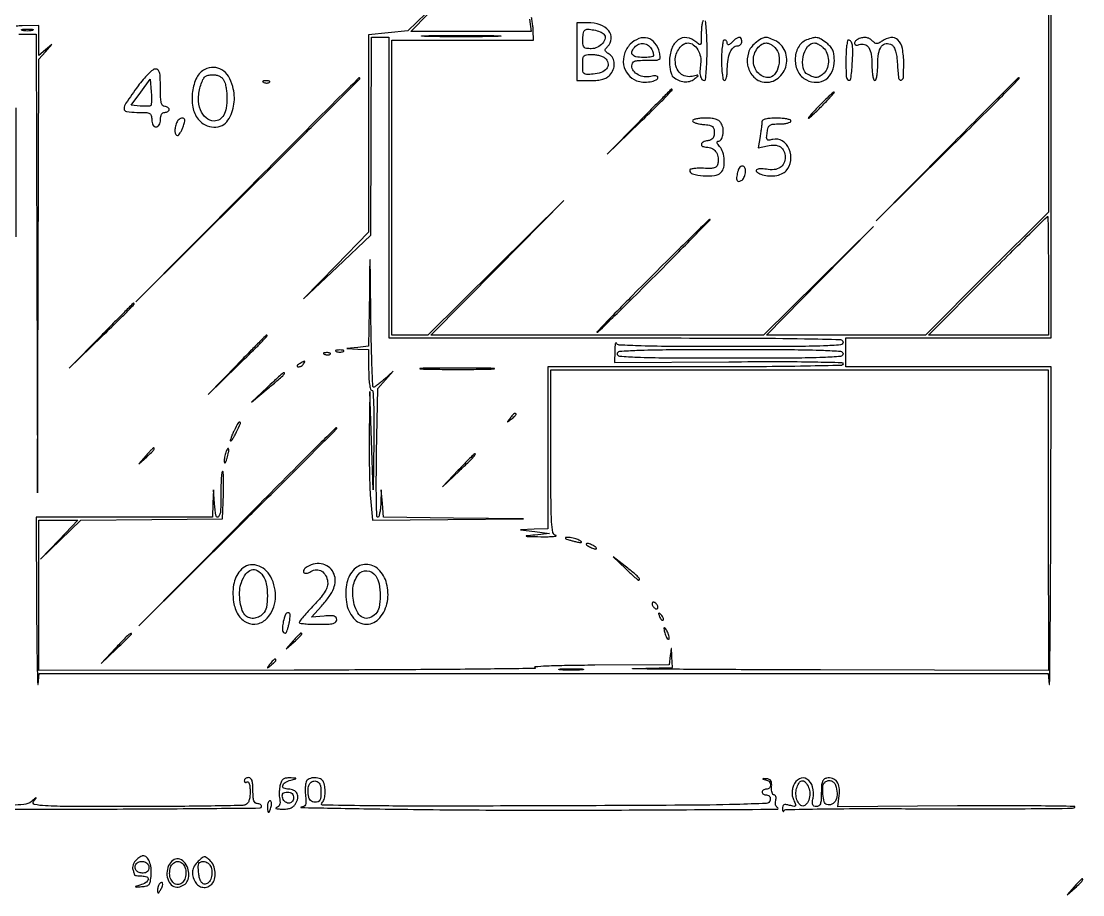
# Model space of a CAD drawing. Extents: x 23 to 674, y 38 to 642.
# Drawn here: x 282.9 to 649.9, y 37.5 to 339.5 of the extents above; entities that cross this region are included whole.
import ezdxf

# ---------------------------------------------------------------- set-up
doc = ezdxf.new("R2010")
doc.units = 0

msp = doc.modelspace()

# ---------------------------------------------------------------- linework, layer by layer
for points in [[(428.999967, 348.32543), (416.5, 336.150861), (409.75, 335.458933), (403, 334.767006), (403, 300.64915), (403, 266.531294), (391.75, 255.031546), (380.5, 243.531798), (392.110941, 254.515899), (403.721881, 265.5), (403.860941, 299.75), (404, 334), (407, 334), (410, 334), (410, 282), (410, 230), (488.5, 230, -0.000489), (533.663878, 229.955864, -0.004288), (553.666667, 229.745223, -0.002727), (566.087691, 229.440109, -0.40545), (567, 228.5, -0.391247), (566.175435, 227.607541, -0.01013), (560.263889, 227.259636, -0.0086), (550.234139, 227.045709, -0.001032), (528.083333, 227, -0.001358), (508.385532, 227.0535, -0.006567), (497.195452, 227.26127, -0.004027), (489.630824, 227.562142, -0.29283), (488.662281, 228.25, 0.532223), (488.467338, 228.291364, 0.14923), (488.282763, 227.957812, 0.035175), (488.143005, 226.957574, 0.012171), (488.078592, 225.5), (487.999289, 221.5), (527.499644, 221.772558, -0.001652), (545.047854, 221.835668, -0.004819), (557.159398, 221.722468, -0.001351), (566.514989, 221.519545, -0.407088), (567, 221.022558, -0.407411), (566.508976, 220.519967, -0.000809), (554.281273, 220.255013, -0.003729), (538.637862, 220.058069, -0.001283), (516, 220), (465, 220), (465, 192), (465, 164), (460.25, 163.842896), (455.5, 163.685793), (460.5, 163.032694), (465.5, 162.379595), (460.5, 161.870046, 0.001966), (457.495947, 161.551965, 0.822305), (457.485914, 161.434191, 0.066951), (458.109278, 161.342724, 0.000703), (462.5, 161.29625, 0.005842), (465.07519, 161.302705, 0.015136), (466.929688, 161.385214, 0.046428), (467.750389, 161.524, 0.77038), (467.75, 161.689326, -0.290513), (466.719115, 162.796515, -0.030948), (466.269412, 166.452529, -0.013871), (466.043334, 173.348498, -0.001258), (466, 190.573324), (466, 219), (551.968842, 219), (637.937683, 219), (637.982001, 167), (638.026319, 115), (559.26316, 115.219346, -0.000412), (529.946459, 115.325152, -0.000923), (507.675741, 115.46499, -0.00148), (494.250563, 115.613799, -0.981913), (494.25, 115.747565), (508, 116.056439), (507.839963, 119.77822, 0.000424), (507.722442, 122.458364, 0.210261), (507.648777, 122.607364, 0.593324), (507.568184, 122.575749, 0.000626), (507.276604, 120.25), (506.873283, 117), (481.186642, 116.842896, 0.002574), (471.611016, 116.735036, 0.006078), (464.475886, 116.53115, 0.011879), (460.506607, 116.274854, 0.893589), (460.5, 116, -0.928347), (460.482603, 115.719878, -0.000532), (438.107813, 115.46951, -0.001347), (410.754011, 115.266262, -0.000739), (377.25, 115.157104), (289, 115), (289, 141), (289, 167), (295.721112, 167), (302.442223, 167), (295.971319, 160.25), (289.500414, 153.5), (296.506831, 160.231669), (303.513247, 166.963338), (328.006624, 167.231669), (352.5, 167.5), (352.793844, 175.96051, 0.006827), (352.861292, 179.162037, 0.012831), (352.814088, 181.748463, 0.009645), (352.690898, 183.695179, 0.638752), (352.45013, 183.783464, 0.173962), (352.199443, 183.252241, 0.007095), (352.022724, 181.108634, 0.01166), (351.906856, 178.520917, 0.007927), (351.890423, 175.572953, -0.013851), (351.796722, 170.194699, -0.15292), (351.069949, 168.195068, -0.65635), (350.271182, 168.393042, -0.021879), (349.735039, 172.75), (349.360496, 177.5), (349.180248, 172.75), (349, 168), (318.5, 168), (288, 168), (288.168103, 137.25, 0.001259), (288.260288, 125.705322, 0.002562), (288.402053, 116.634375, 0.002489), (288.566202, 110.255967, 0.934712), (288.728468, 110.25), (289.120731, 114), (463.5, 114), (637.879269, 114), (638.271532, 110.25, 0.943097), (638.433594, 110.257407, 0.000577), (638.597947, 124.271875, 0.001235), (638.739475, 141.740109, 0.000667), (638.831897, 163.25), (639, 220), (603.5, 220), (568, 220), (568, 225), (568, 230), (603.5, 230), (639, 230), (639, 315), (639, 400)], [(638, 387.481247), (638, 330.481901), (638, 273.482556), (616.741474, 252.241278), (595.482948, 231), (568.001611, 231), (540.520274, 231), (559.010128, 249.75), (577.499982, 268.5), (558.49037, 249.75), (539.480759, 231), (481.998533, 231), (424.516306, 231), (447.508148, 254.25), (470.49999, 277.5), (446.99218, 254.25), (423.48437, 231), (417.242185, 231), (411, 231), (411, 282), (411, 333), (435.5, 333), (460, 333), (459.90032, 336.25, 0.020034), (459.799239, 337.676858, 0.013865), (459.575793, 339.279688, 0.014005), (459.274686, 340.810246, 0.02773)], [(282.013326, 335), (285.006663, 335), (288, 335), (288.243537, 255.75), (288.487074, 176.5), (288.749953, 251.442378), (289.012832, 326.384756), (291.256416, 328.935224), (293.5, 331.485692), (291.25, 329.587858), (289, 327.690025), (289, 332.845012), (289, 338), (283.25, 337.883999, 0.007862), (281.15128, 337.808633, 0.02269)], [(518.611074, 339.72854, 0.035129), (518.29375, 338.632597, 0.032676), (518.072256, 337.129223, 0.02024), (518, 335.345012, -0.005294), (517.968442, 332.364295, -0.132329), (517.740668, 331.584835, -0.428191), (517.270571, 331.482561, -0.035176), (516.171259, 332.345012, 0.151047), (513.041874, 333.802002, 0.19451), (509.994708, 333.02941, 0.149371), (507.772802, 330.055801, 0.086505), (507, 325.622445, 0.026251), (507.091896, 323.873282, 0.030863), (507.367188, 322.23703, 0.032279), (507.766778, 320.912137, 0.135461), (508.25, 320.244834, 0.063238), (510.130623, 319.095792, 0.080662), (512.090735, 318.571886, 0.089516), (513.951889, 318.718012, 0.101804), (515.552457, 319.510649, 0.004057), (516.827714, 320.522726, 0.395622), (516.85701, 320.733073, 0.299701), (516.628583, 320.822557, 0.003194), (514.893756, 320.443011, -0.114489), (512.61531, 320.457161, -0.131195), (510.704016, 321.489169, -0.119443), (509.440053, 323.430899, -0.085024), (509, 326, -0.082296), (509.355262, 328.143826, -0.076671), (510.386155, 330.116825, -0.08517), (511.838741, 331.515065, -0.150216), (513.416441, 332, -0.16504), (515.210377, 331.391276, -0.093911), (516.753278, 329.664641, -0.083393), (517.696598, 327.27229, -0.090499), (517.768313, 324.772623, 0.027635), (517.531572, 322.328709, 0.066421), (517.697119, 320.521198, 0.112561), (518.230909, 319.410957, 0.22847), (519.083333, 319, 0.380677), (519.449938, 319.326419, 0.007191), (519.730729, 322.084375, 0.013583), (519.934068, 325.474053, 0.008188), (520, 329.5, 0.007593), (519.934656, 333.802535, 0.016146), (519.72619, 337.125, 0.011579), (519.429243, 339.627482, 0.373418)], [(280.960443, 309.517299, -0.000444), (281, 264.924499)], [(258.25, 67.116001, 0.000609), (305.666017, 67.122675, 0.001711), (338.8415, 67.281289, 0.000167), (365.513332, 67.508996, 0.411618), (366, 68, 0.148195), (365.884432, 68.381354, 0.098894), (365.559375, 68.70625, 0.082425), (365.073457, 68.925306, 0.064853), (364.5, 69, -0.188641), (363.803001, 69.272668, -0.12648), (363.333333, 70, -0.063857), (363.072487, 71.326193, -0.016668), (363, 73.5, 0.016668), (362.927513, 75.673807, 0.063857), (362.666667, 77, 0.12648), (362.196999, 77.727332, 0.188641), (361.5, 78, 0.06887), (360.926682, 77.920655, 0.085131), (360.440625, 77.688914, 0.099915), (360.115626, 77.344827, 0.140337), (360, 76.940983, 0.108972), (360.078288, 76.586039, 0.182303), (360.29375, 76.3746, 0.161196), (360.6179, 76.343488, 0.082592), (361, 76.5, -0.362819), (361.401573, 76.442376, -0.110641), (361.725837, 75.865094, -0.052718), (361.936109, 74.748064, -0.020184), (362, 73.166006, -0.025751), (361.907323, 71.367721, -0.05781), (361.611541, 70.03546, -0.08216), (361.116125, 69.124092, -0.136469), (360.418213, 68.606989, -0.087185), (359.154891, 68.360781, -0.000656), (348.567257, 68.178303, -0.002428), (336.416096, 68.043842, -0.001552), (322.295768, 68, -0.000808), (299.373886, 68.037056, -0.011616), (291.227296, 68.252701, -0.038132), (287.489816, 68.725835, -0.555292), (287.110322, 69.75, 0.001609), (288.014395, 70.925233, 0.621148), (287.977431, 71, 0.176901), (287.809051, 70.938502, 0.000873), (286.404026, 69.75, -0.158985), (283.783076, 68.677176, -0.011094), (275.733112, 68.266247, -0.006605)]]:
    msp.add_lwpolyline(points, format="xyb")
msp.add_lwpolyline([(458.623103, 340.25), (459.175796, 336), (438.35353, 336), (417.531264, 336), (429.515599, 348.25)])
for points in [[(475, 329), (475, 319), (479.845012, 319, 0.022266), (482.162858, 319.103271, 0.046334), (483.940361, 319.429758, 0.059852), (485.303247, 319.996071, 0.080637), (486.345012, 320.828741, 0.087927), (487.554119, 322.756604, 0.104775), (487.929172, 324.865894, 0.11651), (487.410849, 326.777401, 0.129665), (486.104104, 328.167059, -0.028598), (485.114062, 328.867047, -0.178551), (484.797756, 329.389014, -0.207234), (484.920364, 329.944467, -0.039888), (485.604104, 330.746961, 0.176484), (486.87382, 333.472036, 0.196924), (486.015172, 336.226205, 0.137885), (483.039637, 338.286734, 0.083097), (478.777494, 339), (475, 339)], [(286.75, 336.310674, -0.039571), (285.952734, 336.168469, -0.024357), (285, 336.122029, -0.024357), (284.047266, 336.168469, -0.039571), (283.25, 336.310674, -0.161593), (282.99086, 336.478988, -0.542911), (283.042188, 336.633659, -0.052887), (283.748017, 336.740287, -0.011065), (285, 336.767997, -0.011065), (286.251983, 336.740287, -0.052887), (286.957812, 336.633659, -0.542911), (287.00914, 336.478988, -0.161593)], [(447.25, 334.252999, -0.004044), (441.673393, 334.154929, -0.002374), (435, 334.123245, -0.002374), (428.326607, 334.154929, -0.004044), (422.75, 334.252999, -0.026205), (421.289653, 334.367242, -0.924825), (421.295312, 334.475155, -0.005351), (426.214476, 334.548804, -0.001067), (435, 334.567556, -0.001067), (443.785524, 334.548804, -0.005351), (448.704688, 334.475155, -0.924825), (448.710347, 334.367242, -0.026205)], [(484.342641, 335.036597, -0.254554), (484.778569, 333.624115, -0.129814), (483.934212, 331.908487, -0.099658), (482.105032, 330.498792, -0.114988), (479.964816, 330, -0.03127), (478.323695, 330.102737, -0.160786), (477.511601, 330.488913, -0.168461), (477.109902, 331.271397, -0.035138), (477, 332.833333, -0.023246), (477.052913, 333.970808, -0.026738), (477.211467, 335.045842, -0.027303), (477.441282, 335.92931, -0.119645), (477.719887, 336.386553, -0.215244), (478.726742, 336.767123, -0.034624), (480.859585, 336.484244, -0.037774), (483.018568, 335.871372, -0.105594)], [(493.454545, 331.545455, 0.117484), (491.430612, 328.255442, 0.122776), (491.152143, 324.46207, 0.127692), (492.677581, 321.092113, 0.132875), (495.6302, 318.950498, 0.075795), (497.828733, 318.47725, 0.054826), (500.335892, 318.599749, 0.060463), (502.374578, 319.184091, 0.301376), (503, 320.12746, 0.279666), (502.816935, 320.429154, 0.088559), (502.292985, 320.593153, 0.059153), (501.515679, 320.599776, 0.034078), (500.593141, 320.434021, -0.093457), (498.303839, 320.297572, -0.093541), (496.122844, 321.004342, -0.106764), (494.562691, 322.352524, -0.162773), (494, 324.035184, -0.116922), (494.242511, 325.058073, -0.186633), (494.899985, 325.653844, -0.08072), (496.247855, 325.935628, -0.01125), (499.108408, 326, 0.007205), (502.448971, 326.048138, 0.12978), (503.467013, 326.34854, 0.285216), (503.817965, 327.039324, 0.040094), (503.542112, 328.688234, 0.101811), (501.98259, 331.926381, 0.162158), (499.464749, 333.639812, 0.163436), (496.437746, 333.494418, 0.103718)], [(501.108929, 329.25, -0.04494), (501.459316, 327.944754, -0.288003), (501.211739, 327.339684, -0.145485), (500.381146, 327.052735, -0.010924), (497.967776, 327, -0.044177), (495.408684, 327.226547, -0.196487), (494.159442, 328.017829, -0.279563), (494.070662, 329.23292, -0.078442), (495.238321, 330.838321, -0.133483), (496.748721, 331.703119, -0.13044), (498.503412, 331.694673, -0.124389), (500.085295, 330.806224, -0.115376)], [(528.714286, 332.285714, -0.025484), (527.987483, 331.629449, -0.100257), (527.455882, 331.350228, -0.279572), (527.14115, 331.434435, -0.193394), (527, 331.785714, 0.080927), (526.924437, 332.249515, 0.091736), (526.70625, 332.643304, 0.100718), (526.381403, 332.906593, 0.120669), (526, 333, 0.350432), (525.594567, 332.676067, 0.020168), (525.285714, 331, 0.022889), (525.069433, 328.756986, 0.01259), (525, 326, 0.01259), (525.069433, 323.243014, 0.022889), (525.285714, 321, 0.020168), (525.594567, 319.323933, 0.350432), (526, 319, 0.297977), (526.387313, 319.253313, 0.042832), (526.70625, 320.194312, 0.037102), (526.927627, 321.507576, 0.023211), (527, 323.065741, -0.037583), (527.241153, 326.269491, -0.067325), (527.981135, 328.797972, -0.095486), (529.116909, 330.424579, -0.195135), (530.535184, 331, 0.10149), (531.094163, 331.114643, 0.098489), (531.56971, 331.440625, 0.097349), (531.888303, 331.927489, 0.096639), (532, 332.5, 0.108948), (531.766438, 333.559173, 0.30984), (531.14933, 333.925567, 0.149636), (530.142142, 333.543936, 0.031545)], [(536.634859, 331.92742, 0.147043), (534.313036, 328.621526, 0.125617), (534.012648, 324.35981, 0.129948), (535.782094, 320.581718, 0.162014), (539.061766, 318.556875, 0.204841), (544.013609, 319.418206, 0.177101), (547.201871, 323.665524, 0.169782), (546.967527, 329.111288, 0.193333), (543.385358, 332.87028, 0.023657), (541.20853, 333.740292, 0.118472), (539.9108, 333.866661, 0.112199), (538.662076, 333.393445, 0.020207)], [(543.428571, 330.428571, -0.155166), (544.843222, 327.69476, -0.099109), (544.742479, 324.088391, -0.111191), (543.311119, 321.102193, -0.229495), (541.036245, 320, -0.119172), (539.121971, 320.46283, -0.099843), (537.484921, 321.769082, -0.091851), (536.38247, 323.716596, -0.083171), (536, 326, -0.082379), (536.359072, 328.164614, -0.078845), (537.399656, 330.133792, -0.087552), (538.877142, 331.517505, -0.145508), (540.5, 332, -0.086666), (541.131618, 331.889692, -0.036688), (541.920089, 331.538393, -0.034891), (542.727098, 331.029918, -0.03837)], [(554.409037, 333.027669, 0.173475), (551.536673, 330.468426, 0.124248), (550.453819, 326.266592, 0.121194), (551.487352, 321.972955, 0.161335), (554.339936, 319.18772, 0.116479), (557.904664, 318.384489, 0.152117), (561.067606, 319.405371, 0.142457), (563.231956, 322.116824, 0.097974), (564, 325.998848, 0.033556), (563.866025, 327.992913, 0.07113), (563.444797, 329.479049, 0.076791), (562.649418, 330.71587, 0.044905), (561.365141, 331.92742, 0.02846), (559.432319, 333.277189, 0.099283), (558.012441, 333.803203, 0.103375), (556.531427, 333.730357, 0.03229)], [(560.171259, 330.345012, -0.118575), (561.441412, 328.485186, -0.083649), (561.936926, 325.992492, -0.083894), (561.588087, 323.482163, -0.12056), (560.428571, 321.571429, -0.048498), (559.121192, 320.495744, -0.124199), (557.975846, 320.084883, -0.112104), (556.698381, 320.24668, -0.035549), (554.934259, 321.035184, -0.223536), (553.201305, 323.364867, -0.102158), (553.216403, 327.245147, -0.104908), (554.758175, 330.729825, -0.240797), (557.242688, 332, -0.099503), (557.788042, 331.890386, -0.029426), (558.556636, 331.513847, -0.028263), (559.390349, 330.97842, -0.027048)], [(568, 326, 0.010626), (568.117966, 320.449878, 0.258941), (568.896171, 319.178466, 0.535483), (569.725002, 319.597888, 0.012626), (570.20979, 324.75, 0.010772), (570.399815, 328.787812, 0.045972), (570.239864, 331.19335, 0.098526), (569.747769, 332.522059, 0.260591), (568.893011, 333, 0.36093), (568.539764, 332.706811, 0.014599), (568.262322, 330.94375, 0.019748), (568.064299, 328.683749, 0.011978)], [(572.25, 333.337719, 0.064804), (571.772061, 333.068523, 0.060767), (571.367188, 332.680798, 0.065111), (571.092682, 332.238651, 0.106796), (571, 331.809678, 0.189982), (571.132996, 331.472288, 0.145783), (571.477857, 331.270092, 0.097803), (572.003765, 331.245999, 0.054354), (572.626748, 331.410264, -0.160962), (574.482954, 331.497982, -0.187788), (575.887373, 330.445291, -0.104854), (576.743206, 328.081533, -0.034623), (577, 324.377555, 0.017497), (577.072159, 322.316181, 0.028477), (577.29375, 320.579657, 0.027991), (577.609256, 319.289411, 0.330004), (578, 319, 0.330004), (578.390744, 319.289411, 0.027991), (578.70625, 320.579657, 0.028477), (578.927841, 322.316181, 0.017497), (579, 324.377555, -0.038993), (579.307135, 328.309864, -0.11325), (580.315956, 330.825152, -0.213842), (581.888055, 331.772839, -0.172054), (583.833823, 331.338502, -0.123506), (584.606861, 330.532677, -0.058344), (585.174822, 329.197934, -0.041187), (585.569652, 327.283894, -0.017011), (585.799904, 324.64649, 0.013739), (586.189419, 319.820612, 0.419937), (587.049353, 319.142634, 0.362201), (587.869394, 320.025941, 0.013318), (588, 324.928571, 0.046227), (587.526194, 330.042409, 0.14808), (585.966157, 333.04777, 0.240059), (583.546669, 333.867794, 0.122341), (580.497714, 332.621987, -0.029687), (579.428432, 331.933566, -0.128871), (578.705064, 331.743974, -0.151347), (578.046707, 331.947926, -0.046175), (577.235156, 332.621987, 0.064198), (576.157628, 333.4534, 0.096891), (575.041652, 333.842869, 0.087544), (573.778576, 333.802381, 0.044239)], [(485.069567, 326.416177, -0.157335), (485.763567, 324.681709, -0.195063), (485.226262, 323.042726, -0.132379), (483.416334, 321.78984, -0.064441), (480.648723, 321.189635, -0.017366), (478.342553, 321.073932, -0.187934), (477.484411, 321.393155, -0.19441), (477.083984, 322.203197, -0.01877), (477, 324.439635, -0.02082), (477.089988, 326.599848, -0.170573), (477.487164, 327.486469, -0.180889), (478.339363, 327.902166, -0.023986), (480.377555, 328, -0.041928), (481.768801, 327.883131, -0.039504), (483.150017, 327.535475, -0.042054), (484.325523, 327.025113, -0.096399)], [(323.276435, 317.121527, 0.005879), (319.06115, 311.166714, 0.14149), (318.419481, 309.25048, 0.387392), (319.261991, 308.244454, 0.033624), (322.893011, 308, -0.009912), (326.009825, 307.938205, -0.104272), (327.239301, 307.627619, -0.218185), (327.816757, 306.922124, -0.064161), (328, 305.5, 0.04716), (328.09863, 304.456621, 0.088208), (328.4, 303.666667, 0.118484), (328.88002, 303.177821, 0.140575), (329.5, 303, 0.140575), (330.11998, 303.177821, 0.118484), (330.6, 303.666667, 0.088208), (330.90137, 304.456621, 0.04716), (331, 305.5, -0.04716), (331.09863, 306.543379, -0.088208), (331.4, 307.333333, -0.118484), (331.88002, 307.822179, -0.140575), (332.5, 308, 0.064853), (333.073457, 308.074694, 0.082425), (333.559375, 308.29375, 0.098894), (333.884432, 308.618646, 0.148195), (334, 309, 0.148195), (333.884432, 309.381354, 0.098894), (333.559375, 309.70625, 0.082425), (333.073457, 309.925306, 0.064853), (332.5, 310, -0.232029), (331.770252, 310.357915, -0.108427), (331.307692, 311.333333, -0.047315), (331.06264, 313.175614, -0.00942), (331, 316.5, 0.008156), (330.941308, 320.097648, 0.05794), (330.683813, 321.820326, 0.155412), (330.143961, 322.657988, 0.178514), (329.25, 322.970852, 0.168599), (328.33212, 322.63506, 0.022535), (326.773402, 321.240616, 0.023991), (325.021792, 319.352582, 0.018054)], [(346.364082, 322.82062, 0.168094), (343.563538, 320.048542, 0.081398), (342.079761, 315.165432, 0.077658), (342.200108, 309.805581, 0.122878), (344.07258, 305.634859, 0.10939), (346.464388, 303.67538, 0.108182), (349.469535, 302.898662, 0.117416), (352.332601, 303.468199, 0.146731), (354.35798, 305.25, 0.049848), (355.708243, 307.987059, 0.054333), (356.442094, 310.85959, 0.053831), (356.54369, 313.846173, 0.047405), (356.021278, 316.920978, 0.071214), (354.505045, 320.455635, 0.119308), (352.231936, 322.730995, 0.138268), (349.42527, 323.518674, 0.111972)], [(327.658722, 310.325388, -0.170046), (327.313562, 310.159283, -0.017821), (326.405469, 310.090116, -0.020469), (325.285909, 310.090731, -0.015023), (324.047338, 310.179471), (320.9024, 310.5), (324.2012, 314.986269), (327.5, 319.472538), (327.812584, 315.132186, -0.010672), (327.898428, 313.435437, -0.015303), (327.896327, 311.929794, -0.011075), (327.829506, 310.696944, -0.179156)], [(360.99513, 281.25), (322.5, 242.5), (361.25, 280.99513, 0.00031), (376.108248, 295.773972, 0.000515), (388.617188, 308.257183, 0.000015), (399.926152, 319.56683, 0.198897), (400, 319.74513, 0.663843), (399.646597, 319.894007, 0.001359), (393.914479, 314.267483, 0.002267), (384.508775, 304.900152, 0.000203)], [(352.964816, 319.065741, -0.059996), (353.363636, 318.042198, -0.02067), (353.695915, 316.486048, -0.020198), (353.923892, 314.723652, -0.022067), (354, 313, -0.037489), (353.735864, 309.482071, -0.088777), (352.895119, 307.003076, -0.129999), (351.495314, 305.537981, -0.138281), (349.587261, 305, -0.180926), (346.790507, 306.046257, -0.125323), (344.849037, 308.850917, -0.096845), (344.179439, 312.920958, -0.072312), (344.970456, 317.410481, -0.02707), (345.718495, 319.322624, -0.105704), (346.469766, 320.336618, -0.130503), (347.479081, 320.840432, -0.050904), (349.042368, 321, -0.049493), (350.328857, 320.872344, -0.065173), (351.444062, 320.492884, -0.072166), (352.335389, 319.880193, -0.083469)], [(602.992346, 295.25), (578.5, 270.5), (603.25, 294.992346, 0.000331), (618.335729, 309.940822, 0.003579), (624.38635, 316.030916, 0.00327), (627.889897, 319.655289, 0.659718), (627.742346, 320, 0.198873), (627.562794, 319.925643, 0.000038), (620.365751, 312.729688, 0.000815), (612.402011, 304.739931, 0.000493)], [(366.8125, 318.316886, 0.051402), (367.359369, 318.160852, 0.05415), (367.916927, 318.123424, 0.060344), (368.402231, 318.202593, 0.126455), (368.729167, 318.395833, 0.296942), (368.77538, 318.614691, 0.208169), (368.592839, 318.799335, 0.077125), (368.112848, 318.910055, 0.028489), (367.416667, 318.921053, 0.018894), (366.670344, 318.862007, 0.168741), (366.37858, 318.720685, 0.470617), (366.395823, 318.538436, 0.054073)], [(496.482946, 304.75), (485.5, 293.5), (496.75, 304.482946, 0.000839), (503.579757, 311.172997, 0.008097), (506.430444, 314.066995, 0.01487), (507.880755, 315.681336, 0.638497), (507.732946, 316, 0.198709), (507.549358, 315.92404, 0.000196), (504.318098, 312.695312, 0.001865), (500.713103, 309.063329, 0.001138)], [(559, 310.5, 0.005315), (557.341221, 308.773493, 0.009649), (556.027781, 307.321875, 0.005222), (555.018986, 306.138017, 0.636069), (555.083584, 306, 0.183746), (555.40394, 306.121842, 0.003583), (556.734031, 307.321875, 0.008106), (558.271216, 308.775353, 0.005286), (560, 310.5, 0.005315), (561.658779, 312.226507, 0.009649), (562.972219, 313.678125, 0.005222), (563.981014, 314.861983, 0.636069), (563.916416, 315, 0.183746), (563.59606, 314.878158, 0.003583), (562.265969, 313.678125, 0.008106), (560.728784, 312.224647, 0.005286)], [(336.606989, 304.418213, 0.041342), (336.130771, 302.785324, 0.067062), (336.033832, 301.345192, 0.103126), (336.308557, 300.361111, 0.280269), (336.902175, 300, 0.214187), (337.316561, 300.186047, 0.037743), (337.846541, 300.88125, 0.035037), (338.383752, 301.851064, 0.025101), (338.850155, 303, 0.015848), (339.333705, 304.54275, 0.092795), (339.407209, 305.385681, 0.227544), (339.139828, 305.826178, 0.145457), (338.554969, 306, 0.104297), (337.996983, 305.882327, 0.066683), (337.429591, 305.53535, 0.062725), (336.939174, 305.022957, 0.068053)], [(515, 305.060365, 0.278294), (515.231259, 304.677051, 0.040858), (516.101562, 304.305578, 0.036364), (517.313083, 303.997446, 0.02345), (518.75, 303.810365, -0.020819), (520.831091, 303.550542, -0.119894), (521.843963, 303.116939, -0.175983), (522.343009, 302.354003, -0.05778), (522.5, 301, -0.05157), (522.376554, 299.806311, -0.11739), (521.993045, 298.991284, -0.125837), (521.303999, 298.470812, -0.063957), (520.25, 298.180449, 0.06762), (518.667746, 297.732115, 0.252806), (518.051741, 296.945593, 0.362891), (518.456913, 296.249369, 0.087101), (519.877555, 296, -0.117448), (521.586682, 295.592916, -0.113774), (522.952027, 294.456315, -0.106443), (523.743363, 292.766253, -0.091918), (523.826764, 290.805042, -0.075028), (523.45339, 289.556566, -0.184805), (522.774319, 288.90473, -0.096038), (521.508511, 288.637629, -0.012637), (518.75, 288.661905, 0.015921), (516.928995, 288.665972, 0.026243), (515.395313, 288.539806, 0.024452), (514.242921, 288.326, 0.347689), (514, 288.018894, 0.338504), (515.017017, 286.688801, 0.047418), (518.654865, 286.062677, 0.046841), (522.58279, 286.133135, 0.170074), (524.8, 287.2, 0.145111), (525.739131, 288.930616, 0.065004), (525.945799, 291.536182, 0.063378), (525.466639, 294.210959, 0.10835), (524.345012, 296.171259, -0.031149), (523.784253, 296.874304, -0.077697), (523.49566, 297.462807, -0.184234), (523.519269, 297.833877, -0.293757), (523.777625, 298, 0.250302), (524.826392, 298.560108, 0.096366), (525.486103, 300.13094, 0.079132), (525.582209, 302.151218, 0.095538), (525.020215, 303.962227, 0.085049), (524.24959, 304.952942, 0.097419), (523.225622, 305.574833, 0.066881), (521.740337, 305.903865, 0.021114), (519.464816, 306, 0.019824), (517.753468, 305.93212, 0.032046), (516.31154, 305.723982, 0.034043), (515.257564, 305.426052, 0.316817)], [(538.988994, 304.75, -0.024794), (538.947374, 304.037916, -0.004581), (538.793796, 302.732669, -0.004906), (538.585017, 301.208116, -0.004453), (538.339946, 299.637808), (537.701903, 295.775616), (540.891911, 296.47626, -0.069657), (543.420572, 296.671646, -0.12949), (545.360122, 296.029934, -0.147937), (546.568444, 294.595324, -0.101911), (547, 292.5, -0.106816), (546.544239, 290.390947, -0.144213), (545.275909, 288.921596, -0.120836), (543.217898, 288.212682, -0.06311), (540.491536, 288.307661, 0.035425), (538.250639, 288.510012, 0.188897), (537.11947, 288.091763, 0.474843), (537.149683, 287.396027, 0.068695), (538.581787, 286.606989, 0.067322), (540.946066, 286.048502, 0.059081), (543.484502, 286.100547, 0.062903), (545.762426, 286.716696, 0.111819), (547.345012, 287.828741, 0.153266), (548.951145, 291.317938, 0.133678), (548.394083, 295.312978, 0.152587), (545.991747, 298.124011, 0.204454), (542.717208, 298.643872, -0.031118), (541.359232, 298.391582, -0.258546), (540.799203, 298.618215, -0.191612), (540.594717, 299.275499, -0.017179), (540.790413, 301.02535, -0.038487), (541.173441, 302.717026, -0.168701), (541.771429, 303.530572, -0.131449), (542.836934, 303.909021, -0.019974), (545.113499, 304, 0.024297), (546.6029, 304.072419, 0.038686), (547.85834, 304.29375, 0.045593), (548.752966, 304.613195, 0.292084), (549, 305, 0.322437), (548.719449, 305.389817, 0.031449), (547.53125, 305.70625, 0.03053), (545.916554, 305.927795, 0.01883), (544, 306, 0.016357), (541.790883, 305.927712, 0.04479), (540.249445, 305.68695, 0.073291), (539.303155, 305.297107, 0.261981)], [(530.543031, 287.315428, 0.030327), (530.206623, 285.52047, 0.13415), (530.357443, 284.466074, 0.308817), (530.917743, 284.112479, 0.130098), (531.812762, 284.384281, 0.139409), (532.764152, 285.425828, 0.082651), (533.261975, 287.045295, 0.093148), (533.181813, 288.572115, 0.246354), (532.481191, 289.368844, 0.175334), (531.910828, 289.379835, 0.122201), (531.364119, 289.028588, 0.084039), (530.891344, 288.320721, 0.043843)], [(638, 251.5), (638, 231), (617.259148, 231), (596.518295, 231), (617, 251.5, -0.000593), (624.871884, 259.360262, -0.000979), (631.541329, 265.978125, -0.000055), (637.560218, 271.925819, -0.197338), (637.740852, 272, -0.410332), (637.847214, 271.89504, -0.000157), (637.923875, 265.978125, -0.001976), (637.981378, 259.360732, -0.001185)], [(501, 251.5, 0.001203), (493.565006, 244.02176, 0.002047), (487.388584, 237.728125, 0.000239), (481.958356, 232.144021, 0.662967), (482.019234, 232, 0.195521), (482.364116, 232.140224, 0.00022), (488.094834, 237.728125, 0.001966), (494.495017, 244.023631, 0.001202), (502, 251.5, 0.001203), (509.434994, 258.97824, 0.002047), (515.611416, 265.271875, 0.000239), (521.041644, 270.855979, 0.662967), (520.980766, 271, 0.195521), (520.635884, 270.859776, 0.00022), (514.905166, 265.271875, 0.001966), (508.504983, 258.976369, 0.001202)], [(403.232358, 245.810365), (403, 227.120731), (399.25, 226.728468), (395.5, 226.336206), (399.25, 226.168103), (403, 226), (403, 219, 0.01259), (403.069433, 216.243014, 0.022889), (403.285714, 214, 0.020168), (403.594567, 212.323933, 0.350432), (404, 212, -0.39461), (404.451765, 211.577698, -0.005453), (404.682858, 207.490808, -0.010342), (404.81677, 202.112795, -0.004143), (404.786768, 194.75), (404.573536, 177.5), (404, 194.5), (403.426464, 211.5), (403.213232, 196.900878, 0.004522), (403.179035, 190.750442, 0.003999), (403.252616, 184.342802, 0.004018), (403.411479, 178.570946, 0.012195), (403.646736, 174.650878), (404.293472, 167), (430.396736, 167.231371), (456.5, 167.462742), (432.30407, 167.749027), (408.10814, 168.035312), (407.734318, 172.767656), (407.360496, 177.5), (407.180248, 172.75, -0.016799), (407.049801, 170.92925, -0.027118), (406.803292, 169.395312, -0.025632), (406.492161, 168.248016, -0.324391), (406.150109, 168, -0.407459), (405.811518, 168.330853, -0.001429), (405.685795, 174.535937, -0.00597), (405.646581, 181.718269, -0.003578), (405.762931, 190.25), (406.225645, 212.5), (408.862822, 215.5), (411.5, 218.5), (408.445281, 215.75, -0.010256), (407.225734, 214.696581, -0.014257), (406.088606, 213.807813, -0.010671), (405.116824, 213.123453, -0.149146), (404.712164, 213, -0.402516), (404.432217, 213.26894, -0.000681), (404.149466, 220.564063, -0.004114), (403.907095, 228.876232, -0.002468), (403.749241, 238.75, 0.000145), (403.566632, 254.852333, 0.015363), (403.473461, 257.050799, 0.95738), (403.380907, 257.048064, 0.000393)], [(310.482946, 230.75), (299.5, 219.5), (310.75, 230.482946, 0.000839), (317.579757, 237.172997, 0.008097), (320.430444, 240.066995, 0.01487), (321.880755, 241.681336, 0.638497), (321.732946, 242, 0.198709), (321.549358, 241.92404, 0.000196), (318.318098, 238.695312, 0.001865), (314.713103, 235.063329, 0.001138)], [(357.481238, 220.75), (347.5, 210.5), (357.75, 220.481238, 0.000944), (363.968595, 226.559692, 0.008931), (366.581974, 229.217101, 0.017713), (367.879734, 230.685579, 0.633634), (367.731238, 231, 0.198664), (367.546949, 230.923768, 0.000239), (364.609437, 227.989062, 0.002061), (361.327415, 224.679875, 0.00126)], [(387.8125, 224.316886, 0.051402), (388.359369, 224.160852, 0.05415), (388.916927, 224.123424, 0.060344), (389.402231, 224.202593, 0.126455), (389.729167, 224.395833, 0.296942), (389.77538, 224.614691, 0.208169), (389.592839, 224.799335, 0.077125), (389.112848, 224.910055, 0.028489), (388.416667, 224.921053, 0.018894), (387.670344, 224.862007, 0.168741), (387.37858, 224.720685, 0.470617), (387.395823, 224.538436, 0.054073)], [(391.75, 225.337719, 0.057986), (392.320008, 225.181385, 0.037979), (393, 225.12966, 0.037979), (393.679992, 225.181385, 0.057986), (394.25, 225.337719, 0.174857), (394.459382, 225.525001, 0.447206), (394.398438, 225.693942, 0.078554), (393.89144, 225.810911, 0.017491), (393, 225.842105, 0.017491), (392.10856, 225.810911, 0.078554), (391.601562, 225.693942, 0.447206), (391.540618, 225.525001, 0.174857)], [(567, 224.5, -0.391316), (566.175075, 223.607364, -0.010091), (560.25, 223.259615, -0.008581), (550.199249, 223.045703, -0.001029), (528, 223, -0.001029), (505.800751, 223.045703, -0.008581), (495.75, 223.259615, -0.010091), (489.824925, 223.607364, -0.391316), (489, 224.5, -0.391316), (489.824925, 225.392636, -0.010091), (495.75, 225.740385, -0.008581), (505.800751, 225.954297, -0.001029), (528, 226, -0.001029), (550.199249, 225.954297, -0.008581), (560.25, 225.740385, -0.010091), (566.175075, 225.392636, -0.391316)], [(379, 221, 0.027275), (378.445888, 220.597454, 0.147021), (378.239151, 220.292684, 0.37991), (378.327599, 220.095709, 0.102799), (378.690983, 220.015313, 0.074131), (379.192374, 220.083483, 0.053889), (379.713662, 220.298248, 0.054031), (380.175433, 220.618541, 0.075854), (380.5, 221, 0.034464), (380.886554, 221.734105, 0.541951), (380.758161, 221.931144, 0.136158), (380.281145, 221.798791, 0.008108)], [(367.940447, 212.923657), (362.5, 207.847314), (368.25, 212.614382, 0.002726), (371.672391, 215.483356, 0.019308), (373.270679, 216.947791, 0.065842), (373.858768, 217.707151, 0.578643), (373.690447, 218, 0.181727), (373.479889, 217.920858, 0.001049), (371.873694, 216.508824, 0.004229), (370.048322, 214.869628, 0.002655)], [(422.30642, 219.252744, 0.004177), (427.638705, 219.154054, 0.002552), (433.932819, 219.122278, 0.002557), (440.168724, 219.15452, 0.00454), (445.30642, 219.254021, 0.035335), (446.463473, 219.369043, 0.90624), (446.455636, 219.478563, 0.005568), (441.752615, 219.552515, 0.001161), (433.5, 219.571211, 0.001136), (425.25641, 219.55202, 0.005961), (420.724386, 219.477135, 0.928931), (420.719475, 219.368578, 0.023005)], [(451.872445, 202.25, 0.001576), (450.99236, 201.120493, 0.377591), (451, 201, 0.377591), (451.120493, 200.99236, 0.001576), (452.25, 201.872445, 0.012436), (452.920402, 202.425681, 0.017649), (453.485937, 202.952641, 0.013803), (453.91885, 203.410139, 0.184603), (454, 203.622445, 0.307699), (453.806605, 203.90695, 0.241985), (453.426111, 203.869516, 0.065617), (452.76332, 203.306759, 0.017685)], [(357.494485, 164.75), (323.5, 130.5), (357.75, 164.494485, 0.000352), (370.882717, 177.547598, 0.000584), (381.939062, 188.578148, 0.000019), (391.926033, 198.565893, 0.198892), (392, 198.744485, 0.662987), (391.648654, 198.892988, 0.001732), (386.594941, 193.94851, 0.00257), (378.255011, 185.647207, 0.000232)], [(356.451944, 197.90707, 0.014297), (355.867603, 196.693233, 0.021855), (355.438244, 195.6068, 0.017773), (355.166615, 194.71964, 0.267888), (355.24704, 194.419627, 0.448677), (355.482517, 194.433326, 0.020544), (356.014183, 195.165439, 0.022706), (356.638469, 196.203106, 0.01281), (357.304597, 197.512557, 0.006439), (358.653961, 200.438608, 0.410078), (358.473239, 200.920032, 0.393992), (357.971366, 200.755231, 0.006409)], [(325.924314, 189.25), (323.5, 186.5), (326.25, 188.924314, 0.007047), (327.901388, 190.422009, 0.038158), (328.720118, 191.311864, 0.157803), (328.891157, 191.773973, 0.426412), (328.674314, 192, 0.194102), (328.471891, 191.918342, 0.004632), (327.732156, 191.192187, 0.009492), (326.876984, 190.303915, 0.006223)], [(353.623539, 190.461341, 0.031487), (353.390765, 189.717952, 0.019673), (353.208413, 188.823707, 0.019725), (353.09785, 187.924725, 0.033614), (353.085953, 187.168213, 0.160497), (353.20835, 186.852417, 0.485267), (353.405445, 186.856522, 0.073633), (353.705958, 187.40741, 0.01554), (354.052886, 188.449733, 0.019615), (354.580335, 190.50676, 0.105908), (354.581196, 191.654116, 0.677846), (354.239447, 191.712467, 0.045555)], [(433.96584, 184.25), (428.5, 178.5), (434.25, 183.96584, 0.00208), (437.721355, 187.293238, 0.016599), (439.26449, 188.887147, 0.050698), (439.876586, 189.718401, 0.580622), (439.71584, 190, 0.198036), (439.525668, 189.921604, 0.000843), (437.909561, 188.310937, 0.003903), (436.081711, 186.454324, 0.002429)], [(471.083333, 160.640676, 0.097072), (471.385937, 160.46818, 0.007915), (472.258854, 160.189782, 0.010398), (473.320586, 159.893533, 0.007812), (474.5, 159.6103, 0.007762), (475.944116, 159.310733, 0.103987), (476.48239, 159.320537, 0.593089), (476.537319, 159.515436, 0.045015), (476, 159.95431, 0.083803), (474.680713, 160.555708, 0.030457), (472.658971, 160.96469, 0.052837), (471.206492, 161.012825, 0.668654)], [(479, 158, 0.026766), (479.647707, 157.628962, 0.024204), (480.353125, 157.315379, 0.024967), (481.012663, 157.096832, 0.067616), (481.5, 157.030626, 0.190341), (481.732273, 157.122372, 0.335455), (481.765625, 157.315379, 0.102785), (481.514186, 157.625641, 0.027796), (481, 158, 0.026766), (480.352293, 158.371038, 0.024204), (479.646875, 158.684621, 0.024967), (478.987337, 158.903168, 0.067616), (478.5, 158.969374, 0.190341), (478.267727, 158.877628, 0.335455), (478.234375, 158.684621, 0.102785), (478.485814, 158.374359, 0.027796)], [(491.876381, 150.149689, 0.005718), (494.667352, 147.563249, 0.032956), (496.244478, 146.313617, 0.476096), (496.585283, 146.413285, 0.242379), (496.545141, 146.926961, 0.069479), (496.111984, 147.449322, 0.006954), (494.896173, 148.528303, 0.008633), (493.400232, 149.774745, 0.006761), (491.736124, 151.07665), (487.5, 154.299377)], [(359.025436, 150.025436, 0.071205), (357.428972, 147.895607, 0.066605), (356.449387, 145.355294, 0.057408), (356.082125, 142.318224, 0.03476), (356.313437, 138.699819, 0.102838), (357.850246, 134.33154, 0.146074), (360.87888, 131.580215, 0.17133), (364.548256, 131.182394, 0.148426), (367.91127, 133.135135, 0.172959), (370.780423, 139.781971, 0.138187), (369.145842, 147.463463, 0.203377), (364.344425, 151.387754, 0.273888)], [(381.728968, 150.908131, 0.050777), (381.093138, 150.445825, 0.071984), (380.644848, 149.91027, 0.093491), (380.444291, 149.388196, 0.185563), (380.525328, 148.959018, 0.193629), (380.89326, 148.688097, 0.09329), (381.487364, 148.648749, 0.068104), (382.23617, 148.84467, 0.041609), (383.049817, 149.263184, -0.12736), (384.950211, 149.861247, -0.153762), (386.753362, 149.393909, -0.13486), (388.128598, 147.899705, -0.089462), (388.815514, 145.658549, -0.097759), (388.696394, 144.092928, -0.066399), (387.992606, 142.444154, -0.042452), (386.55912, 140.440019, -0.012945), (384.065514, 137.662788, 0.005684), (382.124269, 135.562896, 0.008604), (380.487995, 133.688159, 0.004155), (379.149321, 132.072994, 0.172624), (379, 131.653377, 0.374416), (379.226706, 131.393071, 0.009395), (380.909375, 131.191929, 0.015617), (383.007805, 131.047009, 0.00943), (385.5, 131, 0.008894), (388.938671, 131.061169, 0.051516), (390.734815, 131.311565, 0.126994), (391.652664, 131.805969, 0.208982), (392, 132.600694, 0.156788), (391.755133, 133.362382, 0.169432), (391.11902, 133.809849, 0.075223), (389.885189, 133.967634, 0.014184), (387.609284, 133.850694), (383.218569, 133.5), (386.653911, 137.302277, 0.026953), (389.354367, 140.635892, 0.062211), (390.905063, 143.456331, 0.084645), (391.440639, 145.974724, 0.101339), (391.051853, 148.363615, 0.119765), (389.579329, 150.508092, 0.116585), (387.273035, 151.763729, 0.108028), (384.500082, 151.905887, 0.091053)], [(398.025436, 150.025436, 0.071205), (396.428972, 147.895607, 0.066605), (395.449387, 145.355294, 0.057408), (395.082125, 142.318224, 0.03476), (395.313437, 138.699819, 0.139289), (397.719406, 133.166123, 0.228532), (402.261598, 131.05807, 0.219013), (406.897317, 133.274809, 0.132305), (409.484786, 138.909951, 0.10553), (409.219149, 145.096304, 0.13772), (406.383317, 149.970746, 0.191733), (402.166332, 151.71057, 0.202146)], [(366.443296, 147.777494, -0.108451), (367.615062, 144.966558, -0.045034), (367.982287, 140.846313, -0.044471), (367.62178, 136.851443, -0.152802), (366.428571, 134.571429, -0.087041), (364.895421, 133.495873, -0.096915), (363.144259, 133.058258, -0.106499), (361.488073, 133.326448, -0.127547), (360.211931, 134.25, -0.103848), (359.116935, 136.334633, -0.042266), (358.501737, 139.495563, -0.042088), (358.423077, 142.82611, -0.075847), (358.996218, 145.490054, -0.062216), (360.570427, 148.458572, -0.16675), (362.479951, 149.846368, -0.214039), (364.502612, 149.594876, -0.103964)], [(405.443296, 147.777494, -0.108451), (406.615062, 144.966558, -0.045034), (406.982287, 140.846313, -0.044471), (406.62178, 136.851443, -0.152802), (405.428571, 134.571429, -0.113885), (403.243918, 133.205999, -0.191079), (401.111534, 133.303713, -0.153295), (399.288425, 134.927443, -0.06909), (398.02478, 137.907973, -0.09159), (397.570356, 143.550505, -0.1364), (399.366813, 148.135401, -0.255504), (402.396687, 149.510068, -0.22504)], [(501, 138.118034, 0.085235), (501.073533, 137.689814, 0.053414), (501.29375, 137.230237, 0.051777), (501.617474, 136.810561, 0.064269), (502, 136.5, 0.076764), (502.382383, 136.338175, 0.154201), (502.70625, 136.357263, 0.186277), (502.920761, 136.550471, 0.117858), (503, 136.881966, 0.085235), (502.926467, 137.310186, 0.053414), (502.70625, 137.769763, 0.051777), (502.382526, 138.189439, 0.064269), (502, 138.5, 0.076764), (501.617617, 138.661825, 0.154201), (501.29375, 138.642737, 0.186277), (501.079239, 138.449529, 0.117858)], [(373.484295, 131.928494, 0.035448), (373.201201, 129.994391, 0.083925), (373.33594, 128.549559, 0.244671), (373.828731, 128.010249, 0.29187), (374.489583, 128.15625, 0.110497), (374.713781, 128.509678, 0.011874), (375.022005, 129.435286, 0.014139), (375.335467, 130.570453, 0.010938), (375.614583, 131.822917, 0.045452), (375.876404, 134.270755, 0.404347), (375.202815, 134.989783, 0.319271), (374.241795, 134.375746, 0.042012)], [(503.564293, 133.706872, 0.036269), (503.866277, 133.059266, 0.070189), (504.210949, 132.604915, 0.120343), (504.538684, 132.40751, 0.278911), (504.806872, 132.473539, 0.20742), (504.927901, 132.779789, 0.082976), (504.837219, 133.231185, 0.063152), (504.558688, 133.753423, 0.043285), (504.124088, 134.266667, 0.011214), (503.463552, 134.893514, 0.400052), (503.270328, 134.888819, 0.286372), (503.21821, 134.663782, 0.008399)], [(505.085598, 129.5, 0.063775), (505.357286, 128.026174, 0.042982), (506.017282, 126.445723, 0.1286), (506.579645, 125.826475, 0.583191), (506.914402, 126, 0.053798), (506.865933, 126.682866, 0.029384), (506.668473, 127.5, 0.028934), (506.367204, 128.315929, 0.040566), (506, 129, 0.025013), (505.628728, 129.515951, 0.099487), (505.331527, 129.765625, 0.36682), (505.157983, 129.729945, 0.181913)], [(315.462408, 122.75), (310.5, 117.5), (315.75, 122.462408, 0.002707), (317.762593, 124.38549, 0.004332), (319.457812, 126.051589, 0.001034), (320.921192, 127.521031, 0.197838), (321, 127.712408, 0.567399), (320.72458, 127.876975, 0.059334), (319.960388, 127.340424, 0.01834), (318.48439, 125.916766, 0.002382)], [(376.924314, 125.25), (374.5, 122.5), (377.25, 124.924314, 0.007047), (378.901388, 126.422009, 0.038158), (379.720118, 127.311864, 0.157803), (379.891157, 127.773973, 0.426412), (379.674314, 128, 0.194102), (379.471891, 127.918342, 0.004632), (378.732156, 127.192188, 0.009492), (377.876984, 126.303915, 0.006223)], [(368.872445, 117.25, 0.001576), (367.99236, 116.120493, 0.377591), (368, 116, 0.377591), (368.120493, 115.99236, 0.001576), (369.25, 116.872445, 0.017685), (370.306759, 117.76332, 0.065617), (370.869516, 118.426111, 0.241985), (370.90695, 118.806605, 0.307699), (370.622445, 119, 0.184603), (370.410139, 118.91885, 0.013803), (369.952641, 118.485938, 0.017649), (369.425681, 117.920402, 0.012436)], [(476.75, 115.271532, -0.016375), (475.042668, 115.149287, -0.009683), (473, 115.109723, -0.009683), (470.957332, 115.149287, -0.016375), (469.25, 115.271532, -0.095407), (468.778855, 115.41442, -0.741699), (468.804688, 115.548567, -0.021699), (470.311593, 115.640349, -0.00436), (473, 115.663794, -0.00436), (475.688407, 115.640349, -0.021699), (477.195312, 115.548567, -0.741699), (477.221145, 115.41442, -0.095407)], [(372.406007, 75.481524, 0.032605), (372.197446, 74.340041, 0.020497), (372.09641, 72.98711, 0.020558), (372.106577, 71.641895, 0.035068), (372.239688, 70.526487, -0.043527), (372.353761, 69.410722, -0.098467), (372.201248, 68.579296, -0.128542), (371.780844, 68.006801, -0.105438), (371.102733, 67.660964, 0.244746), (370.916716, 67.490578, 0.435101), (371.001705, 67.323935, 0.049397), (371.751199, 67.187801, 0.01198), (373.009453, 67.116001, 0.03384), (374.691232, 67.174236, 0.06742), (375.983742, 67.486299, 0.082297), (376.974965, 68.074777, 0.078299), (377.743239, 68.960467, 0.091709), (378.486392, 70.846552, 0.16197), (378.273786, 72.489133, 0.174133), (377.143958, 73.598182, 0.108247), (375.309678, 74, -0.103309), (373.702913, 74.335569, -0.364774), (373.269784, 75.210953, -0.206789), (374.094193, 76.30012, -0.060713), (376.074139, 77.122737, 0.001655), (377.772681, 77.603458, 0.442254), (377.83316, 77.725869, 0.29712), (377.693977, 77.825081, 0.001291), (375.769052, 77.90032, 0.045672), (374.388393, 77.824587, 0.119929), (373.475199, 77.454757, 0.124671), (372.855057, 76.717333, 0.051359)], [(381.359773, 76.49517, 0.064386), (381.163532, 75.685594, 0.018839), (381.071806, 74.405678, 0.018589), (381.076636, 72.943685, 0.018937), (381.190357, 71.49517, -0.020176), (381.334622, 69.597372, -0.113025), (381.143897, 68.603361, -0.186861), (380.59211, 68.05017, -0.076128), (379.549199, 67.766869, 0.935148), (379.554051, 67.662112, 0.000367), (390.145702, 67.45039, 0.001069), (402.916301, 67.231803, 0.000593), (418.5, 67.016869, 0.002777), (454.865936, 66.760392, 0.001609), (498.574425, 66.835501, 0.000198), (544.250106, 67.079089, 0.823303), (544.356158, 67.638096, -0.150797), (543.957751, 67.9603, -0.083796), (543.698271, 68.534832, -0.070481), (543.612702, 69.267383, -0.057898), (543.722789, 70.047947, 0.04942), (543.841138, 70.795469, 0.082749), (543.773436, 71.426585, 0.12086), (543.5386, 71.843923, 0.207322), (543.178368, 72, -0.243809), (542.788429, 72.202158, -0.077361), (542.488651, 72.807514, -0.057059), (542.316488, 73.696003, -0.036461), (542.311736, 74.748985, 0.034909), (542.309809, 76.114719, 0.124469), (542.037884, 76.938411, 0.165005), (541.460446, 77.4027, 0.075275), (540.5, 77.597267, 0.002315), (539.434588, 77.645221, 0.240935), (539.305266, 77.585518, 0.542699), (539.333117, 77.503943, 0.003242), (540.25, 77.278732, -0.142099), (541.439697, 76.602789, -0.175702), (541.960736, 75.44832, -0.224371), (541.571398, 74.43044, -0.193367), (540.5, 74, 0.064853), (539.926543, 73.925306, 0.082425), (539.440625, 73.70625, 0.098894), (539.115568, 73.381354, 0.148195), (539, 73, 0.154938), (539.121089, 72.618613, 0.097747), (539.462164, 72.29375, 0.080104), (539.971718, 72.07451, 0.06169), (540.573324, 72, -0.099536), (541.192442, 71.875517, -0.140626), (541.628666, 71.52545, -0.127546), (541.83943, 70.967865, -0.074594), (541.809807, 70.25, -0.345987), (540.489961, 69.105302, -0.005629), (530.042926, 68.718581, -0.005175), (511.848785, 68.438507, -0.000409), (463.520751, 68.234268, -0.000625), (423.648915, 68.148162, -0.003322), (401.848428, 68.27318, -0.001473), (387.060474, 68.499828, -0.661592), (386.784268, 69.184268, 0.117791), (387.567188, 70.458678, 0.058176), (387.947231, 72.331813, 0.053949), (387.897054, 74.436125, 0.058761), (387.393011, 76.418213, 0.200731), (386.323552, 77.53757, 0.100143), (384.373572, 77.958037, 0.100959), (382.425999, 77.586545, 0.206531)], [(549.915727, 75.278345, 0.038718), (549.511262, 73.902519, 0.054939), (549.385605, 72.63431, 0.057216), (549.539976, 71.408881, 0.047011), (549.972043, 70.162015, -0.013633), (550.596968, 68.685004, -0.271137), (550.523382, 68.218795, -0.275343), (550.082534, 68.059202, -0.013969), (548.531565, 68.402722, 0.026764), (547.233126, 68.655657, 0.143945), (546.528534, 68.551293, 0.225305), (546.166972, 68.117306, 0.074135), (546.078947, 67.269052, 0.022705), (546.135324, 66.644338, 0.110657), (546.25831, 66.313409, 0.43648), (546.413455, 66.286545, 0.130952), (546.57868, 66.5, -0.296987), (547.284064, 66.977542, -0.000786), (559.571681, 67.176227, -0.003637), (575.023477, 67.289389, -0.001364), (596.681116, 67.231383, 0.001456), (615.784157, 67.183736, 0.002373), (631.994754, 67.267453, 0.000319), (646.389953, 67.419313, 0.195896), (647.132037, 67.731383, 0.663182), (647.005943, 68.042243, 0.000506), (635.526312, 68.194483, 0.002972), (622.349647, 68.277568, 0.001731), (606.542935, 68.22856), (565.184562, 67.957121), (565.695983, 71.770051, 0.064507), (565.708513, 74.556454, 0.126896), (564.898781, 76.602857, 0.161462), (563.365317, 77.70088, 0.124463), (561.298039, 77.811784, 0.1303), (560.416551, 77.382498, 0.130365), (559.863691, 76.572985, 0.069376), (559.576711, 75.167337, 0.015717), (559.5, 72.727589, -0.013938), (559.4311, 70.25641, -0.073635), (559.158928, 68.932474, -0.160011), (558.625054, 68.254565, -0.147892), (557.775, 67.998381, -0.091621), (556.955337, 68.150645, -0.209118), (556.516685, 68.583458, -0.121107), (556.402557, 69.40063, -0.023784), (556.625566, 70.877832, 0.116516), (556.489931, 74.797401, 0.18294), (554.531448, 77.492246, 0.276327), (551.943366, 77.599102, 0.179269)], [(386.5, 72.986305, -0.022689), (386.417581, 71.170932, -0.107941), (386.106582, 70.185788, -0.176971), (385.501842, 69.676789, -0.087556), (384.5, 69.5, -0.083533), (383.608553, 69.649977, -0.113148), (382.918301, 70.081476, -0.10261), (382.440102, 70.807775, -0.059323), (382.170919, 71.822726, -0.048908), (382.074406, 74.065624, -0.105901), (382.525459, 75.722771, -0.160697), (383.458814, 76.637579, -0.163162), (384.746976, 76.810212, -0.1183), (385.553734, 76.444349, -0.120499), (386.100083, 75.754297, -0.079817), (386.407604, 74.645529, -0.027822)], [(555.12432, 74.626493, -0.111084), (555.56492, 72.520791, -0.084488), (555.133324, 70.196139, -0.108231), (554.083619, 68.55038, -0.284621), (552.777798, 68.240734, -0.17245), (551.684679, 69.094889, -0.078508), (550.953145, 70.781375, -0.070487), (550.723161, 72.829284, -0.082059), (551.097852, 74.75, -0.067904), (551.979556, 76.395052, -0.24839), (553.007328, 76.899482, -0.224324), (554.086103, 76.348775, -0.057543)], [(564.393011, 75.418213, -0.082406), (564.957942, 72.659196, -0.115135), (564.479863, 70.196406, -0.169234), (563.148407, 68.785089, -0.214612), (561.378145, 68.685134, -0.24117), (560.489168, 69.676324, -0.04128), (560.033853, 72.247422, -0.042297), (560.011989, 74.90909, -0.179147), (560.666667, 76.333333, -0.126225), (561.633217, 76.905219, -0.131747), (562.739197, 76.928636, -0.127564), (563.73498, 76.391632, -0.114511)], [(368, 68, 0.018041), (368.027671, 67.233356, 0.029316), (368.112615, 66.5875, 0.029396), (368.233718, 66.109555, 0.326917), (368.383369, 66, 0.269386), (368.560437, 66.102864, 0.023188), (368.807757, 66.5875, 0.025621), (369.061542, 67.233613, 0.016817), (369.289749, 68, 0.040966), (369.424365, 68.766322, 0.070464), (369.392877, 69.4125, 0.106581), (369.210205, 69.842465, 0.24384), (368.90638, 70, 0.206609), (368.559898, 69.850443, 0.082769), (368.266249, 69.4125, 0.063112), (368.066544, 68.765641, 0.043375)], [(377, 70.926676, -0.188778), (376.488972, 69.621394, -0.232055), (375.282334, 69.155562, -0.183129), (373.93584, 69.805748, -0.143076), (373.188159, 71.261484, -0.081073), (373.16603, 72.038825, -0.164476), (373.434093, 72.580742, -0.142094), (374.011599, 72.898563, -0.055256), (374.926676, 73, -0.067185), (375.856143, 72.874542, -0.12999), (376.5, 72.5, -0.12999), (376.874542, 71.856143, -0.067185)], [(322.513918, 49.371061, 0.056778), (321.932425, 48.640043, 0.056043), (321.527249, 47.793849, 0.061197), (321.348543, 46.964983, 0.114628), (321.44249, 46.289274, -0.008792), (321.655945, 45.702368, -0.010413), (321.836231, 45.140349, -0.009353), (321.969118, 44.661837, -0.063128), (322, 44.418213, 0.342929), (322.127597, 44.25405, 0.022217), (322.758854, 44.12285, 0.024913), (323.592992, 44.030148, 0.015218), (324.583333, 44, -0.096065), (326.265193, 43.673853, -0.36285), (326.734412, 42.797446, -0.213924), (325.939744, 41.698541, -0.058386), (323.925861, 40.831447, 0.002354), (322.407074, 40.370543, 0.578914), (322.381493, 40.257169, 0.203466), (322.586892, 40.184115, 0.001387), (324.5, 40.303864, 0.039248), (326.202907, 40.550341, 0.166153), (327.068207, 41.082641, 0.131541), (327.538188, 42.111685, 0.021175), (327.814526, 44.319788, 0.051066), (327.764553, 46.832192, 0.070941), (327.178855, 49.002622, 0.093056), (326.187736, 50.480333, 0.201258), (324.948984, 51, 0.121263), (324.534928, 50.898082, 0.026728), (323.901156, 50.521499, 0.026304), (323.196702, 49.994613, 0.02266)], [(327, 47, -0.072026), (326.87494, 46.136347, -0.121293), (326.507377, 45.507601, -0.12387), (325.896395, 45.129729, -0.077002), (325.059017, 45, -0.084055), (323.628907, 45.242127, -0.133059), (322.609153, 45.939773, -0.167478), (322.220315, 46.929465, -0.150128), (322.5, 48, -0.172127), (323.626156, 48.903824, -0.139409), (325.182221, 48.994745, -0.14748), (326.492312, 48.25932, -0.193987)], [(333.849158, 47.568283, 0.10152), (333.245951, 44.934921, 0.111441), (333.763392, 42.370909, 0.137165), (335.207022, 40.634993, 0.190301), (337.157546, 40.181717, 0.105465), (339.123347, 40.916995, 0.134773), (340.41452, 42.345954, 0.122705), (340.867405, 44.346148, 0.079012), (340.441476, 46.697231, 0.103069), (339.117317, 48.89465, 0.174666), (337.231195, 49.869914, 0.194686), (335.309074, 49.372578, 0.127057)], [(339.5, 47, -0.080531), (339.812819, 44.881724, -0.095462), (339.402693, 42.903702, -0.11785), (338.389685, 41.512611, -0.178554), (337, 41, -0.178554), (335.610315, 41.512611, -0.11785), (334.597307, 42.903702, -0.095462), (334.187181, 44.881724, -0.080531), (334.5, 47, -0.078429), (334.882412, 47.764401, -0.069022), (335.49622, 48.4125, -0.071471), (336.239535, 48.850061, -0.097644), (337, 49, -0.097644), (337.760465, 48.850061, -0.071471), (338.50378, 48.4125, -0.069022), (339.117588, 47.764401, -0.078429)], [(344.081359, 49.081359, 0.05589), (342.71981, 47.375905, 0.10456), (342.110821, 45.726579, 0.104264), (342.220713, 43.968682, 0.055353), (343.035184, 41.934259, 0.115908), (344.146845, 40.67235, 0.123406), (345.679399, 40.073945, 0.120833), (347.338635, 40.263608, 0.10819), (348.8, 41.2, 0.138357), (349.756779, 42.90877, 0.080825), (349.931941, 45.266328, 0.077925), (349.34245, 47.647609, 0.109692), (348.081359, 49.426371, 0.026258), (346.867124, 50.414437, 0.181091), (346.139483, 50.617587, 0.157507), (345.401897, 50.307054, 0.018618)], [(348.5, 47, -0.080139), (348.816025, 44.871474, -0.092851), (348.414101, 42.865168, -0.123966), (347.443812, 41.533158, -0.224066), (346.164562, 41.201446, -0.140467), (345.412652, 41.579845, -0.093371), (344.833102, 42.359474, -0.064533), (344.425499, 43.572557, -0.028135), (344.189635, 45.258317, -0.016995), (344.089468, 47.310465, -0.109784), (344.298133, 48.319574, -0.205629), (344.850003, 48.82611, -0.084447), (345.872247, 49, -0.090105), (346.689531, 48.851511, -0.072909), (347.471001, 48.419493, -0.071726), (348.106828, 47.772918, -0.081802)], [(330.666667, 41.333333, 0.090291), (330.412681, 40.966277, 0.037424), (330.204766, 40.397396, 0.03547), (330.067974, 39.738421, 0.038261), (330.030409, 39.083333, 0.022266), (330.081567, 38.281648, 0.446695), (330.258773, 38.154512, 0.200091), (330.526993, 38.343107, 0.009073), (331.122073, 39.325003, 0.045735), (331.700437, 40.568642, 0.142678), (331.755664, 41.481056, 0.424), (331.351748, 41.72635, 0.133055)], [(646.924314, 40.25), (644.5, 37.5), (647.25, 39.924314, 0.007047), (648.901388, 41.422009, 0.038158), (649.720118, 42.311864, 0.157803), (649.891157, 42.773973, 0.426412), (649.674314, 43, 0.194102), (649.471891, 42.918342, 0.004632), (648.732156, 42.192188, 0.009492), (647.876984, 41.303915, 0.006223)]]:
    msp.add_lwpolyline(points, format="xyb", close=True)

doc.saveas('drawing.dxf')
